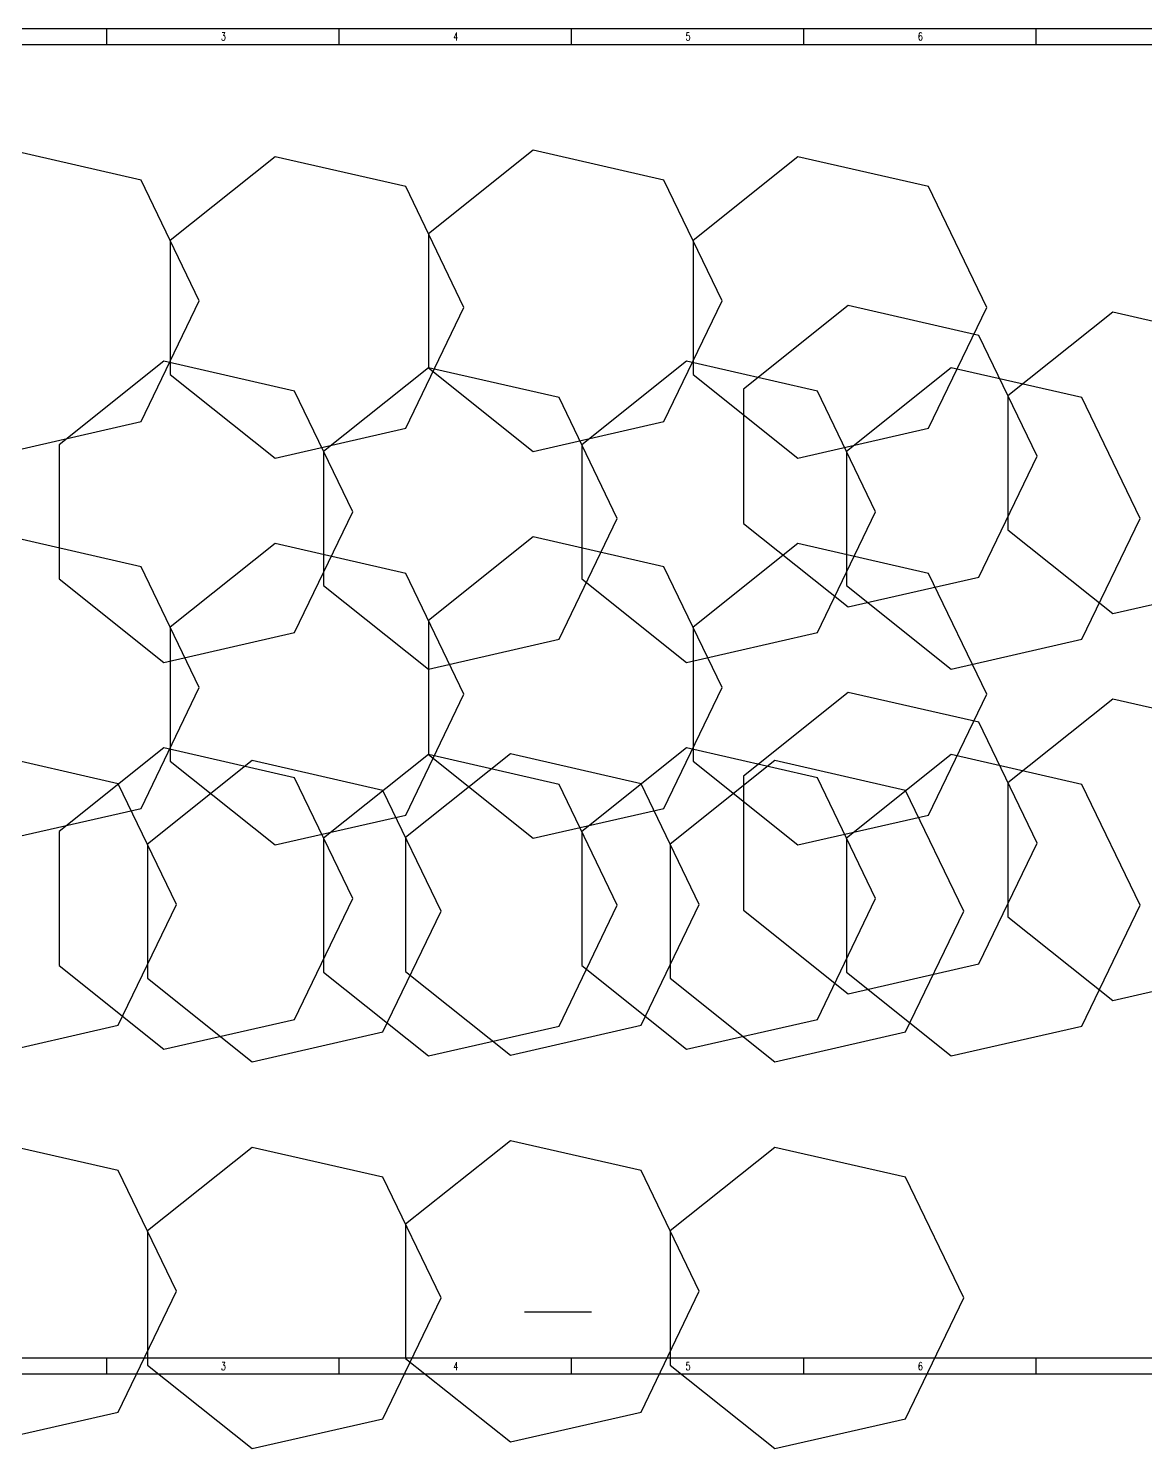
# Model space of a CAD drawing. Extents: x 289831 to 452838, y -95136 to -72949.
# Drawn here: x 422327 to 439782, y -95136 to -72949 of the extents above; entities that cross this region are included whole.
import ezdxf

# ---------------------------------------------------------------- set-up
doc = ezdxf.new("R2010")
doc.units = 0
doc.layers.get('0').update_dxf_attribs({"linetype": 'CONTINUOUS'})
doc.layers.add('B版云线202106', color=2, linetype='CONTINUOUS')
doc.layers.add('文字', color=4, linetype='CONTINUOUS')
doc.styles.add('HZ', font='TXT.shx', dxfattribs={"width": 0.7, "bigfont": 'hz.shx'})

# ---------------------------------------------------------------- blocks, each defined once
blk = doc.blocks.new('tk1')
at = {"color": 4, "flags": 128}
for points in [[(45509, -541568), (82684, -541568)], [(53394, -541568), (53394, -541818)], [(57024, -541568), (57024, -541818)], [(60654, -541568), (60654, -541818)], [(64284, -541568), (64284, -541818)], [(67914, -541568), (67914, -541818)], [(53394, -562343), (53394, -562593)], [(57024, -562343), (57024, -562593)], [(60654, -562343), (60654, -562593)], [(64284, -562343), (64284, -562593)], [(67914, -562343), (67914, -562593)], [(82684, -562593), (45509, -562593)]]:
    blk.add_lwpolyline(points, dxfattribs=at)
blk.add_lwpolyline([(46134, -541818), (82432, -541818), (82432, -562343), (46134, -562343)], close=True)
at = {"color": 0, "style": 'HZ', "width": 0.7}
for s, p in [('3', (55182, -541755)), ('4', (58812, -541755)), ('5', (62442, -541755)), ('6', (66072, -541755)), ('3', (55182, -562530)), ('4', (58812, -562530)), ('5', (62442, -562530)), ('6', (66072, -562530))]:
    blk.add_text(s, height=125, dxfattribs=at).set_placement(p)

msp = doc.modelspace()

# ---------------------------------------------------------------- linework, layer by layer
for points in [[(415663, -72949), (452838, -72949), (452838, -93974), (415663, -93974)], [(424997, -77204), (424089, -75317), (422047, -74851), (420409, -76157), (420409, -78251), (422047, -79557), (424089, -79091)], [(429131, -77308), (428223, -75421), (426181, -74955), (424543, -76260), (424543, -78355), (426181, -79661), (428223, -79195)], [(433165, -77204), (432257, -75317), (430215, -74851), (428577, -76157), (428577, -78251), (430215, -79557), (432257, -79091)], [(437299, -77308), (436390, -75421), (434348, -74955), (432711, -76260), (432711, -78355), (434348, -79661), (436390, -79195)], [(438085, -79634), (437176, -77746), (435134, -77280), (433497, -78586), (433497, -80681), (435134, -81987), (437176, -81521)], [(442219, -79737), (441310, -77850), (439268, -77384), (437630, -78690), (437630, -80784), (439268, -82090), (441310, -81624)], [(427394, -80501), (426485, -78614), (424443, -78148), (422806, -79453), (422806, -81548), (424443, -82854), (426485, -82388)], [(431528, -80604), (430619, -78717), (428577, -78251), (426939, -79557), (426939, -81652), (428577, -82958), (430619, -82491)], [(435562, -80501), (434653, -78614), (432611, -78148), (430973, -79453), (430973, -81548), (432611, -82854), (434653, -82388)], [(439696, -80604), (438787, -78717), (436745, -78251), (435107, -79557), (435107, -81652), (436745, -82958), (438787, -82491)], [(424997, -83247), (424089, -81360), (422047, -80894), (420409, -82200), (420409, -84294), (422047, -85600), (424089, -85134)], [(433165, -83247), (432257, -81360), (430215, -80894), (428577, -82200), (428577, -84294), (430215, -85600), (432257, -85134)], [(429131, -83351), (428223, -81464), (426181, -80998), (424543, -82303), (424543, -84398), (426181, -85704), (428223, -85238)], [(437299, -83351), (436390, -81464), (434348, -80998), (432711, -82303), (432711, -84398), (434348, -85704), (436390, -85238)], [(438085, -85676), (437176, -83789), (435134, -83323), (433497, -84629), (433497, -86724), (435134, -88030), (437176, -87564)], [(442219, -85780), (441310, -83893), (439268, -83427), (437630, -84733), (437630, -86827), (439268, -88133), (441310, -87667)], [(424640, -86636), (423731, -84749), (421689, -84283), (420051, -85589), (420051, -87683), (421689, -88989), (423731, -88523)], [(427394, -86544), (426485, -84657), (424443, -84190), (422806, -85496), (422806, -87591), (424443, -88897), (426485, -88431)], [(431528, -86647), (430619, -84760), (428577, -84294), (426939, -85600), (426939, -87695), (428577, -89000), (430619, -88534)], [(432808, -86636), (431899, -84749), (429857, -84283), (428219, -85589), (428219, -87683), (429857, -88989), (431899, -88523)], [(435562, -86544), (434653, -84657), (432611, -84190), (430973, -85496), (430973, -87591), (432611, -88897), (434653, -88431)], [(439696, -86647), (438787, -84760), (436745, -84294), (435107, -85600), (435107, -87695), (436745, -89000), (438787, -88534)], [(428774, -86740), (427865, -84853), (425823, -84387), (424185, -85693), (424185, -87787), (425823, -89093), (427865, -88627)], [(436942, -86740), (436033, -84853), (433991, -84387), (432353, -85693), (432353, -87787), (433991, -89093), (436033, -88627)], [(424640, -92679), (423731, -90792), (421689, -90326), (420051, -91632), (420051, -93726), (421689, -95032), (423731, -94566)], [(428774, -92783), (427865, -90896), (425823, -90430), (424185, -91736), (424185, -93830), (425823, -95136), (427865, -94670)], [(432808, -92679), (431899, -90792), (429857, -90326), (428219, -91632), (428219, -93726), (429857, -95032), (431899, -94566)], [(436942, -92783), (436033, -90896), (433991, -90430), (432353, -91736), (432353, -93830), (433991, -95136), (436033, -94670)]]:
    msp.add_lwpolyline(points, close=True)
at = {"layer": '文字', "color": 4, "const_width": 25, "flags": 128}
msp.add_lwpolyline([(430074, -93002), (431128, -93002)], dxfattribs=at)

# ---------------------------------------------------------------- block references
at = {"layer": 'B版云线202106'}
msp.add_blockref('tk1', (370154, 468619), dxfattribs=at)

doc.saveas('drawing.dxf')
